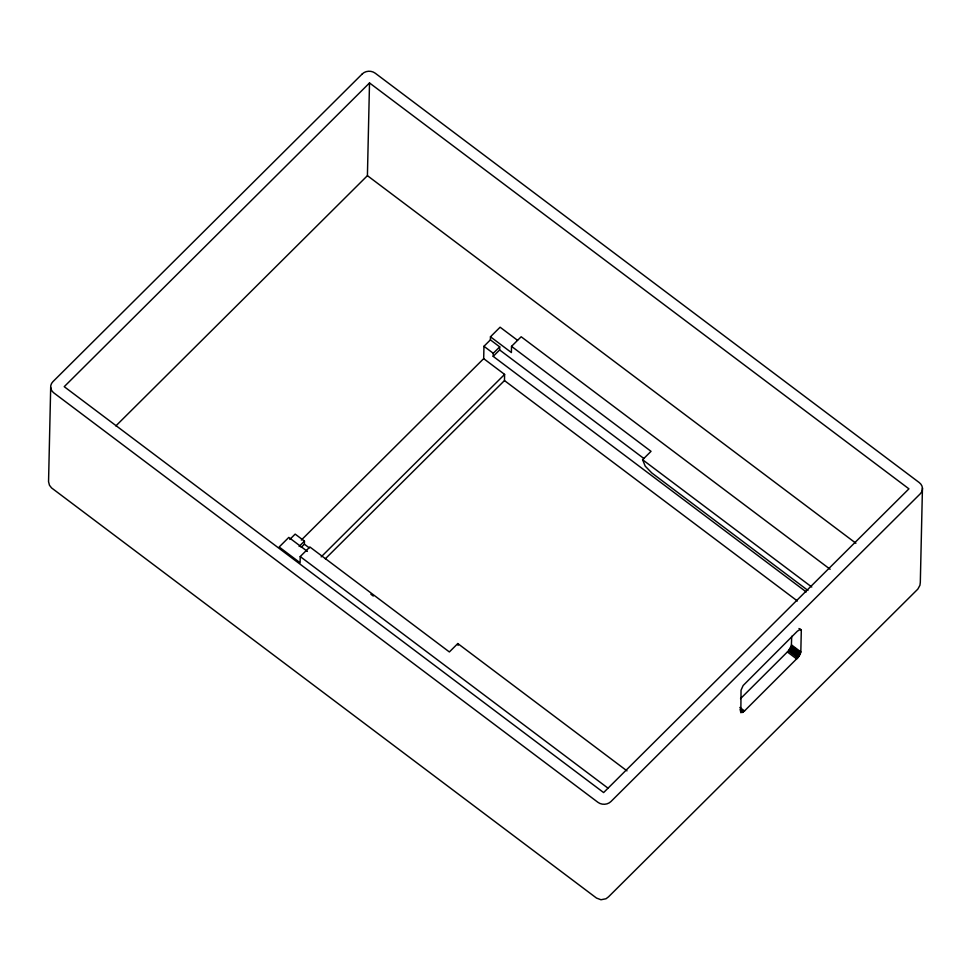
<?xml version="1.0" encoding="UTF-8"?>
<svg xmlns="http://www.w3.org/2000/svg" width="971" height="971" viewBox="0 0 971 971"><rect width="100%" height="100%" fill="white"/><g stroke="black" fill="none" stroke-linecap="round" stroke-linejoin="round"><path stroke-width="1.46" d="M301.313 540.07L483.679 358.639L483.959 346.295L490.391 339.862L490.464 336.791L500.101 327.203L517.543 340.323M806.246 591.934L493.195 356.369L493.256 353.286L499.701 346.878L490.391 339.862M493.195 356.369L499.64 349.948L499.701 346.878M50.686 387.453L48.55 481.701L49.472 485.257L51.572 487.928L596.522 898.078L600.976 899.753L606.025 898.745L608.514 896.84L917.826 589.118L919.938 585.282L920.314 582.321L922.45 488.061M626.975 770.865L457.802 643.555L449.367 651.954L309.87 546.976L300.221 556.565L300.088 562.755L279.163 547.001L288.8 537.412L307.394 551.407M301.168 547.401L304.384 544.197L304.457 541.114L295.16 534.111L289.807 539.439M115.865 425.917L367.414 175.666L369.514 82.948L908.929 488.838L603.622 792.567L64.22 386.676L369.514 82.948M325.321 558.798L504.471 380.571L504.604 374.393L483.679 358.639M830.132 569.261L521.172 336.767L511.523 346.356L511.389 352.546L490.464 336.791M740.533 698.647L788.464 650.861L791.365 645.849L791.705 636.26M800.82 651.905L801.306 630.276L800.517 629.22L797.361 631.186L743.118 685.55L741.043 690.223L740.837 712.726L744.502 710.942L798.271 657.233L800.82 651.905L791.511 644.914M299.104 546.442L304.457 541.114M321.17 556.881L504.604 374.393M807.969 590.453L651.747 472.901L645.217 466.141L642.596 459.72L651.031 451.333L511.523 346.356M367.414 175.666L855.912 543.238M499.64 349.948L643.858 458.494M642.596 459.72L811.768 587.03M483.959 346.295L493.256 353.286M504.471 380.571L797.385 600.988M798.975 628.528L801.306 630.276M791.365 645.849L800.662 652.84M791.183 646.395L800.48 653.398M790.94 646.989L800.238 653.993M790.637 647.621L799.946 654.612M790.285 648.264L799.594 655.267M789.884 648.919L799.182 655.923M789.447 649.587L798.745 656.578M788.974 650.23L798.271 657.233M788.464 650.861L797.774 657.853M787.432 652.002L796.73 658.993M739.853 707.446L744.502 710.942M739.975 709.255L743.47 711.877M740.642 710.493L742.973 712.241M740.181 710.784L742.499 712.532M304.384 544.197L309.227 547.838M370.861 594.216L373.277 596.036M300.221 556.565L607.98 788.149M457.802 643.555L458.081 645.399M362.232 73.954L52.907 381.676A9.212 7.962 1.3 0 0 53.854 392.915L597.905 802.301A9.212 7.962 1.3 0 0 610.917 801.561L920.229 493.838A9.212 7.962 1.3 0 0 919.282 482.599L375.231 73.201A9.212 7.962 1.3 0 0 362.232 73.954"/></g></svg>
